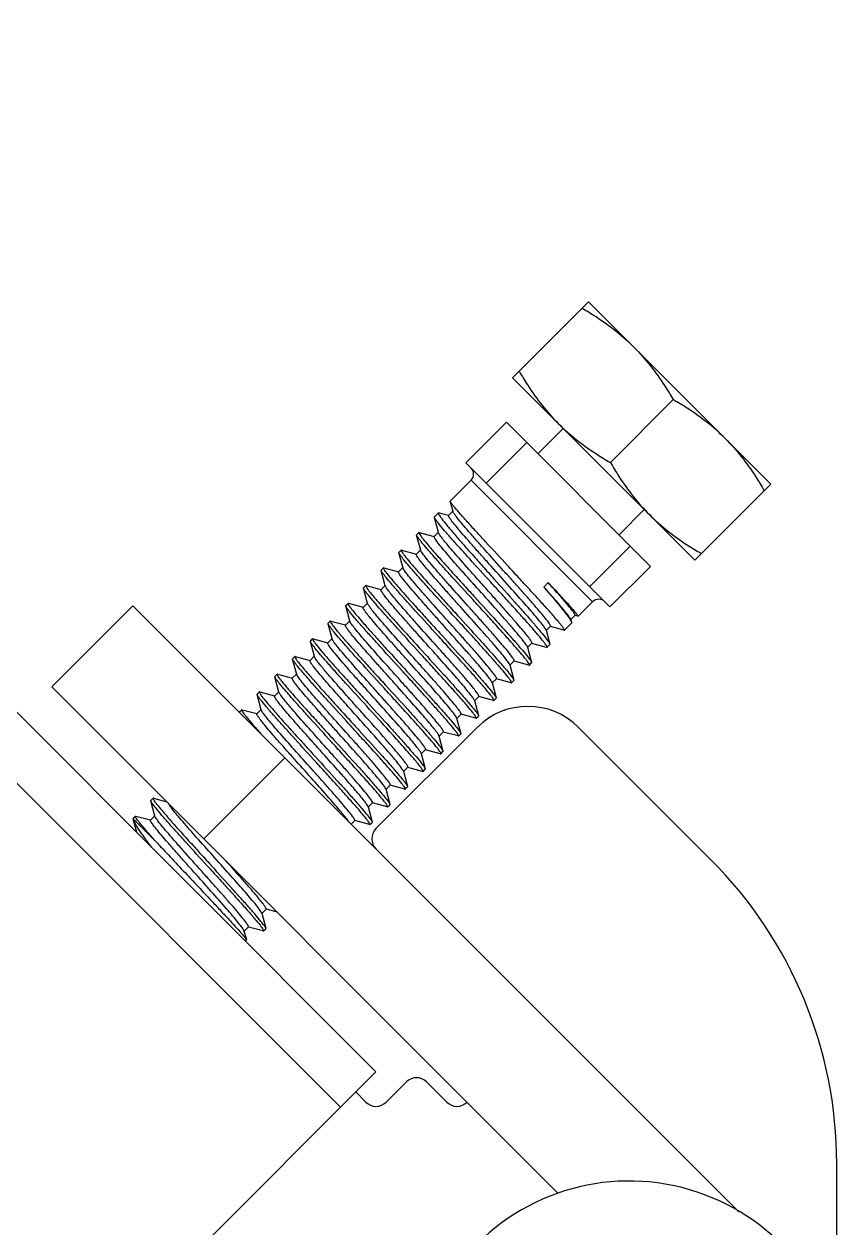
# Model space of a CAD drawing. Extents: x 27938 to 1507990, y 110129 to 923079.
# Drawn here: x 548764 to 549232, y 366413 to 367100 of the extents above; entities that cross this region are included whole.
import ezdxf

# ---------------------------------------------------------------- set-up
doc = ezdxf.new("R2010")
doc.units = 0
doc.header["$LTSCALE"] = 1000
doc.header["$MEASUREMENT"] = 0

msp = doc.modelspace()

# ---------------------------------------------------------------- linework, layer by layer
for p, q in [((548964.82, 366502.44), (546387.55, 369079.7)), ((548944.58, 366482.2), (546367.31, 369059.47)), ((549086.25, 366941.9), (549042.88, 366898.53)), ((549086.25, 366941.9), (549190.33, 366837.81)), ((549042.88, 366898.53), (549146.96, 366794.45)), ((549134.54, 366886.1), (549098.68, 366850.24)), ((549039.34, 366873.16), (549016.21, 366850.03)), ((549121.59, 366790.91), (549039.34, 366873.16)), ((549071.79, 366869.62), (549057.34, 366855.16)), ((549050.9, 366861.59), (549027.77, 366838.46)), ((549098.46, 366767.78), (549016.21, 366850.03)), ((549007.26, 366828.21), (549019.17, 366840.13)), ((549088.56, 366770.74), (549019.17, 366840.13)), ((549190.33, 366837.81), (549146.96, 366794.45)), ((549007.25, 366828.06), (549007.26, 366828.21)), ((549008.81, 366822.24), (549007.25, 366828.06)), ((548998.2, 366819.15), (549000.53, 366821.48)), ((549000.88, 366821.51), (549000.53, 366821.48)), ((549000.88, 366821.51), (549006.33, 366820.06)), ((549006.3, 366819.98), (549008.76, 366822.44)), ((549118.05, 366823.36), (549103.6, 366808.9)), ((548998.17, 366819.09), (548998.2, 366819.15)), ((548998.18, 366818.91), (548998.17, 366819.09)), ((549000.52, 366810.22), (548998.18, 366818.91)), ((548988.06, 366808.79), (548988.08, 366809.03)), ((548990.4, 366800.1), (548988.06, 366808.79)), ((548988.08, 366809.03), (548989.29, 366810.25)), ((548989.34, 366810.3), (548989.31, 366810.23)), ((548989.31, 366810.23), (548997.97, 366807.91)), ((548989.58, 366810.31), (548989.34, 366810.3)), ((548989.58, 366810.31), (548998.03, 366808.07)), ((548997.97, 366807.91), (549000.5, 366810.44)), ((548997.97, 366807.91), (548998.01, 366807.97)), ((548998.01, 366807.97), (549000.46, 366810.43)), ((548977.94, 366798.67), (548977.96, 366798.92)), ((548980.28, 366789.98), (548977.94, 366798.67)), ((548977.96, 366798.92), (548979.22, 366800.18)), ((548979.46, 366800.19), (548979.22, 366800.18)), ((548979.46, 366800.19), (548987.91, 366797.95)), ((548987.89, 366797.86), (548990.34, 366800.31)), ((549110.03, 366802.47), (549086.9, 366779.34)), ((548967.82, 366788.55), (548967.84, 366788.8)), ((548970.16, 366779.86), (548967.82, 366788.55)), ((548967.84, 366788.8), (548969.1, 366790.06)), ((548969.34, 366790.08), (548969.1, 366790.06)), ((548969.34, 366790.08), (548977.79, 366787.83)), ((548977.77, 366787.74), (548980.22, 366790.19)), ((549121.59, 366790.91), (549098.46, 366767.78)), ((548957.7, 366778.43), (548957.72, 366778.68)), ((548960.04, 366769.74), (548957.7, 366778.43)), ((548957.72, 366778.68), (548958.98, 366779.94)), ((548959.22, 366779.96), (548958.98, 366779.94)), ((548959.22, 366779.96), (548967.67, 366777.71)), ((548967.65, 366777.62), (548970.1, 366780.07)), ((548970.21, 366779.71), (548970.16, 366779.86)), ((549063.19, 366781.67), (549060.66, 366779.14)), ((548779.78, 366722.17), (548826.04, 366768.43)), ((549172.06, 366422.41), (548826.04, 366768.43)), ((548947.59, 366768.32), (548947.6, 366768.56)), ((548949.92, 366759.62), (548947.59, 366768.32)), ((548947.6, 366768.56), (548948.86, 366769.82)), ((548949.11, 366769.84), (548948.86, 366769.82)), ((548949.11, 366769.84), (548957.55, 366767.59)), ((548957.53, 366767.5), (548959.98, 366769.95)), ((549080.28, 366762.46), (549088.56, 366770.74)), ((548937.47, 366758.2), (548937.48, 366758.44)), ((548939.8, 366749.5), (548937.47, 366758.2)), ((548937.48, 366758.44), (548938.75, 366759.7)), ((548938.99, 366759.72), (548938.75, 366759.7)), ((548938.99, 366759.72), (548947.43, 366757.47)), ((548947.41, 366757.38), (548949.86, 366759.83)), ((549072.39, 366754.56), (549076.41, 366758.59)), ((549076, 366760.7), (549076.44, 366759.03)), ((549078.51, 366762.98), (549076.05, 366760.52)), ((549080.18, 366762.45), (549078.49, 366762.9)), ((549080.18, 366762.45), (549080.28, 366762.46)), ((549061.96, 366754.47), (549064.07, 366746.52)), ((549064.47, 366756.72), (549062.01, 366754.27)), ((549072.19, 366754.55), (549064.44, 366756.63)), ((549072.19, 366754.55), (549072.39, 366754.56)), ((548927.35, 366748.08), (548927.36, 366748.32)), ((548929.68, 366739.38), (548927.35, 366748.08)), ((548927.36, 366748.32), (548928.63, 366749.58)), ((548928.87, 366749.6), (548928.63, 366749.58)), ((548928.87, 366749.6), (548937.31, 366747.35)), ((548937.29, 366747.26), (548939.74, 366749.71)), ((549051.37, 366744.8), (549053.69, 366736.09)), ((549053.88, 366747.04), (549051.43, 366744.59)), ((549062.29, 366744.69), (549053.85, 366746.95)), ((549062.29, 366744.69), (549062.53, 366744.71)), ((549062.53, 366744.71), (549064.05, 366746.23)), ((549064.07, 366746.52), (549064.05, 366746.23)), ((548917.23, 366737.96), (548917.25, 366738.2)), ((548919.56, 366729.26), (548917.23, 366737.96)), ((548917.25, 366738.2), (548918.51, 366739.46)), ((548918.75, 366739.48), (548918.51, 366739.46)), ((548918.75, 366739.48), (548927.2, 366737.23)), ((548927.17, 366737.14), (548929.62, 366739.59)), ((549043.76, 366736.92), (549041.31, 366734.47)), ((549052.17, 366734.57), (549043.73, 366736.83)), ((549041.25, 366734.68), (549043.57, 366725.97)), ((549052.17, 366734.57), (549052.41, 366734.59)), ((549052.41, 366734.59), (549053.67, 366735.85)), ((549053.69, 366736.09), (549053.67, 366735.85)), ((548907.11, 366727.84), (548907.13, 366728.08)), ((548909.44, 366719.14), (548907.11, 366727.84)), ((548907.13, 366728.08), (548908.39, 366729.34)), ((548908.63, 366729.36), (548908.39, 366729.34)), ((548908.63, 366729.36), (548917.08, 366727.11)), ((548917.05, 366727.02), (548919.51, 366729.47)), ((549031.13, 366724.56), (549033.45, 366715.85)), ((549033.64, 366726.8), (549031.19, 366724.35)), ((549042.05, 366724.45), (549033.62, 366726.71)), ((549042.05, 366724.45), (549042.29, 366724.47)), ((549042.29, 366724.47), (549043.55, 366725.73)), ((549043.57, 366725.97), (549043.55, 366725.73)), ((549068.94, 366433.01), (548779.78, 366722.17)), ((548896.99, 366717.72), (548897.01, 366717.96)), ((548899.32, 366709.02), (548896.99, 366717.72)), ((548897.01, 366717.96), (548898.27, 366719.22)), ((548898.51, 366719.24), (548898.27, 366719.22)), ((548898.51, 366719.24), (548906.96, 366716.99)), ((548906.93, 366716.9), (548909.39, 366719.35)), ((548909.51, 366718.94), (548909.44, 366719.14)), ((549023.52, 366716.69), (549021.07, 366714.23)), ((549031.93, 366714.33), (549023.5, 366716.59)), ((549021.01, 366714.44), (549023.33, 366705.73)), ((549031.93, 366714.33), (549032.17, 366714.35)), ((549032.17, 366714.35), (549033.43, 366715.61)), ((549033.45, 366715.85), (549033.43, 366715.61)), ((548886.87, 366707.82), (548886.89, 366707.84)), ((548886.89, 366707.84), (548888.15, 366709.1)), ((548888.39, 366709.12), (548888.15, 366709.1)), ((548888.39, 366709.12), (548896.84, 366706.87)), ((548896.81, 366706.78), (548899.27, 366709.24)), ((549010.89, 366704.32), (549013.21, 366695.61)), ((549013.4, 366706.57), (549010.95, 366704.11)), ((549021.81, 366704.21), (549013.38, 366706.47)), ((549021.81, 366704.21), (549022.05, 366704.23)), ((549022.05, 366704.23), (549023.31, 366705.49)), ((549023.33, 366705.73), (549023.31, 366705.49)), ((549022.66, 366699.02), (548964.83, 366641.2)), ((549003.28, 366696.45), (549000.83, 366693.99)), ((549011.69, 366694.09), (549003.26, 366696.36)), ((549013.21, 366695.61), (549013.19, 366695.37)), ((549156.08, 366623.43), (549080.48, 366699.02)), ((549000.77, 366694.2), (549003.09, 366685.49)), ((549011.69, 366694.09), (549011.93, 366694.11)), ((549011.93, 366694.11), (549013.19, 366695.37)), ((548990.65, 366684.08), (548990.59, 366684.26)), ((548990.65, 366684.08), (548992.97, 366675.37)), ((548993.16, 366686.33), (548990.71, 366683.87)), ((549001.57, 366683.97), (548993.14, 366686.24)), ((549001.57, 366683.97), (549001.81, 366683.99)), ((549001.81, 366683.99), (549003.07, 366685.25)), ((549003.09, 366685.49), (549003.07, 366685.25)), ((548866.52, 366635.43), (548912.78, 366681.69)), ((548983.04, 366676.21), (548980.59, 366673.76)), ((548991.45, 366673.85), (548983.02, 366676.12)), ((548991.69, 366673.87), (548992.96, 366675.13)), ((548992.97, 366675.37), (548992.96, 366675.13)), ((548980.54, 366673.96), (548982.85, 366665.25)), ((548991.45, 366673.85), (548991.69, 366673.87)), ((548970.42, 366663.85), (548972.73, 366655.14)), ((548972.92, 366666.09), (548970.47, 366663.64)), ((548981.33, 366663.73), (548972.9, 366666)), ((548981.33, 366663.73), (548981.57, 366663.75)), ((548981.57, 366663.75), (548982.84, 366665.01)), ((548982.85, 366665.25), (548982.84, 366665.01)), ((548836.27, 366657), (548836.29, 366657.25)), ((548838.61, 366648.31), (548836.27, 366657)), ((548836.29, 366657.25), (548837.55, 366658.51)), ((548837.79, 366658.53), (548837.55, 366658.51)), ((548837.79, 366658.53), (548845.46, 366656.48)), ((548962.81, 366655.97), (548960.35, 366653.52)), ((548971.21, 366653.62), (548962.78, 366655.88)), ((548971.45, 366653.63), (548972.72, 366654.89)), ((548972.73, 366655.14), (548972.72, 366654.89)), ((548826.17, 366647.13), (548827.43, 366648.39)), ((548827.43, 366648.39), (548827.68, 366648.41)), ((548827.68, 366648.41), (548836.12, 366646.16)), ((548836.1, 366646.07), (548838.55, 366648.52)), ((548960.3, 366653.73), (548962.62, 366645.02)), ((548971.21, 366653.62), (548971.45, 366653.63)), ((548826.17, 366647.13), (548826.16, 366646.89)), ((548828.28, 366638.98), (548826.16, 366646.89)), ((548838.24, 366634.8), (548826.16, 366646.88)), ((548952.69, 366645.85), (548950.65, 366643.82)), ((548961.09, 366643.5), (548952.66, 366645.76)), ((548961.09, 366643.5), (548961.34, 366643.51)), ((548961.34, 366643.51), (548962.6, 366644.78)), ((548962.62, 366645.02), (548962.6, 366644.78)), ((548899.58, 366593.01), (548901.9, 366584.3)), ((548902.09, 366595.26), (548899.64, 366592.8)), ((548908.52, 366593.43), (548902.07, 366595.16)), ((548889.46, 366582.89), (548890.84, 366577.73)), ((548891.97, 366585.14), (548889.52, 366582.68)), ((548900.38, 366582.78), (548891.95, 366585.04)), ((548900.62, 366582.8), (548901.88, 366584.06)), ((548901.88, 366584.06), (548901.9, 366584.3)), ((548889.65, 366577.61), (548890.78, 366577.61)), ((548890.84, 366577.73), (548890.78, 366577.61)), ((548964.82, 366502.44), (548727.74, 366265.36)), ((548982.18, 366496.64), (548970.62, 366485.07)), ((549005.31, 366485.07), (548993.75, 366496.64)), ((548959.05, 366485.07), (548953.25, 366490.87)), ((549227.95, 366347.35), (549227.93, 366449.99))]:
    msp.add_line(p, q)
for centre, radius, start, end in [((549015.7, 366843.6), 4.91, 315, 45), ((549092.03, 366767.27), 4.91, 45, 135), ((549051.57, 366670.11), 40.89, 45, 135), ((548970.62, 366635.41), 8.18, 135, 225), ((548982.61, 366449.95), 245.33, 0.00863, 45), ((548987.96, 366490.85), 8.18, 45, 135), ((548964.83, 366490.85), 8.18, 225, 315), ((549011.09, 366490.85), 8.18, 225, 315), ((549109.38, 366317.4), 122.66, 0, 135)]:
    msp.add_arc(centre, radius, start, end)
for points, knots in [([(549112.27, 366915.88), (549105.7, 366922.45), (549095.81, 366930.16), (549085.2, 366936.59), (549082.49, 366938.14)], [0, 0, 0, 0, 0.748734, 1, 1, 1, 1]), ([(549112.27, 366915.88), (549118.84, 366909.31), (549126.55, 366899.42), (549132.98, 366888.8), (549134.54, 366886.1)], [0, 0, 0, 0, 0.748734, 1, 1, 1, 1]), ([(549046.63, 366902.28), (549048.19, 366899.58), (549054.62, 366888.97), (549062.33, 366879.08), (549068.9, 366872.51)], [0, 0, 0, 0, 0.251266, 1, 1, 1, 1]), ([(549164.31, 366863.84), (549157.74, 366870.41), (549147.85, 366878.11), (549137.24, 366884.55), (549134.54, 366886.1)], [0, 0, 0, 0, 0.748734, 1, 1, 1, 1]), ([(549068.9, 366872.51), (549075.47, 366865.94), (549085.36, 366858.23), (549095.97, 366851.8), (549098.68, 366850.24)], [0, 0, 0, 0, 0.748734, 1, 1, 1, 1]), ([(549164.31, 366863.84), (549170.88, 366857.26), (549178.59, 366847.37), (549185.02, 366836.76), (549186.58, 366834.06)], [0, 0, 0, 0, 0.748734, 1, 1, 1, 1]), ([(549098.68, 366850.24), (549100.23, 366847.54), (549106.66, 366836.93), (549114.37, 366827.04), (549120.94, 366820.47)], [0, 0, 0, 0, 0.251266, 1, 1, 1, 1]), ([(549039.89, 366791.46), (549035.8, 366795.88), (549029.85, 366802.32), (549022.27, 366810.57), (549017.42, 366815.91), (549013.38, 366820.41), (549010.33, 366823.93), (549008.44, 366826.2), (549007.56, 366827.46), (549007.29, 366827.89), (549007.25, 366828.06)], [0, 0, 0, 0, 0.368142, 0.535897, 0.684709, 0.809342, 0.905414, 0.969598, 0.989056, 1, 1, 1, 1]), ([(549000.53, 366821.48), (549000.44, 366821.4), (549000.52, 366820.95), (549000.87, 366820.31), (549001.52, 366819.27), (549002.97, 366817.29), (549005.54, 366814.07), (549009.44, 366809.45), (549014.27, 366803.9), (549019.83, 366797.61), (549025.89, 366790.83), (549030.08, 366786.16), (549032.22, 366783.78)], [0, 0, 0, 0, 0.007287, 0.022596, 0.046895, 0.080168, 0.172563, 0.296519, 0.44737, 0.619385, 0.805971, 1, 1, 1, 1]), ([(549061.6, 366755.22), (549061.19, 366755.91), (549059.97, 366757.57), (549056.39, 366762.02), (549050.05, 366769.31), (549041, 366779.48), (549032.61, 366788.79), (549025.8, 366796.38), (549021.02, 366801.74), (549016.71, 366806.63), (549013.01, 366810.89), (549010.05, 366814.41), (549007.95, 366817.04), (549006.74, 366818.76), (549006.3, 366819.58), (549006.24, 366819.91), (549006.3, 366819.98)], [0, 0, 0, 0, 0.028348, 0.07231, 0.200737, 0.367922, 0.551326, 0.641466, 0.726551, 0.80379, 0.870677, 0.92508, 0.96531, 0.990227, 0.996843, 1, 1, 1, 1]), ([(549064.47, 366756.72), (549064.54, 366756.79), (549064.47, 366757.17), (549064.17, 366757.69), (549063.62, 366758.57), (549062.4, 366760.23), (549060.23, 366762.93), (549056.95, 366766.81), (549052.88, 366771.48), (549048.19, 366776.77), (549043.07, 366782.5), (549035.94, 366790.43), (549028.9, 366798.26), (549022.24, 366805.74), (549017.94, 366810.63), (549014.37, 366814.81), (549011.6, 366818.12), (549009.86, 366820.47), (549008.95, 366821.74), (549008.81, 366822.24)], [0, 0, 0, 0, 0.003461, 0.010825, 0.022535, 0.038573, 0.083113, 0.142879, 0.21566, 0.298761, 0.389116, 0.483412, 0.670116, 0.755815, 0.832283, 0.896851, 0.947308, 0.981997, 1, 1, 1, 1]), ([(549120.94, 366820.47), (549127.51, 366813.9), (549137.4, 366806.19), (549148.01, 366799.76), (549150.72, 366798.2)], [0, 0, 0, 0, 0.748734, 1, 1, 1, 1]), ([(549030.36, 366781.93), (549026.35, 366786.33), (549020.5, 366792.75), (549013.06, 366801), (549008.28, 366806.36), (549004.32, 366810.92), (549001.25, 366814.51), (548999.34, 366817.05), (548998.32, 366818.39), (548998.18, 366818.91)], [0, 0, 0, 0, 0.36438, 0.530796, 0.678891, 0.803581, 0.9006, 0.966696, 1, 1, 1, 1]), ([(549020.24, 366771.81), (549016.23, 366776.22), (549010.38, 366782.63), (549002.94, 366790.88), (548998.16, 366796.24), (548994.2, 366800.8), (548991.13, 366804.39), (548989.22, 366806.93), (548988.2, 366808.27), (548988.06, 366808.79)], [0, 0, 0, 0, 0.364381, 0.5308, 0.678899, 0.803591, 0.900607, 0.966701, 1, 1, 1, 1]), ([(548989.31, 366810.23), (548989.28, 366810.09), (548989.48, 366809.67), (548989.9, 366808.96), (548990.66, 366807.92), (548992.21, 366805.91), (548994.88, 366802.72), (548998.85, 366798.16), (549003.7, 366792.71), (549009.23, 366786.56), (549015.25, 366779.94), (549019.39, 366775.39), (549021.51, 366773.07)], [0, 0, 0, 0, 0.00868, 0.025879, 0.051887, 0.086569, 0.180747, 0.305089, 0.45505, 0.625126, 0.809034, 1, 1, 1, 1]), ([(549051.37, 366744.8), (549051.24, 366745.29), (549050.36, 366746.53), (549048.68, 366748.83), (549046.02, 366752.03), (549042.6, 366756.05), (549038.49, 366760.74), (549032.15, 366767.9), (549025.46, 366775.37), (549018.69, 366782.93), (549013.82, 366788.39), (549009.36, 366793.45), (549005.48, 366797.92), (549002.31, 366801.67), (549000.2, 366804.3), (548998.98, 366805.96), (548998.39, 366806.83), (548998.07, 366807.43), (548997.94, 366807.8), (548997.97, 366807.91)], [0, 0, 0, 0, 0.018431, 0.053472, 0.104134, 0.168694, 0.244894, 0.330055, 0.515024, 0.608298, 0.697696, 0.780063, 0.852494, 0.912444, 0.95783, 0.974565, 0.987157, 0.995562, 1, 1, 1, 1]), ([(549000.86, 366809.48), (549000.82, 366809.56), (549000.69, 366809.79), (549000.56, 366810.04), (549000.52, 366810.22)], [0, 0, 0, 0, 0.313787, 1, 1, 1, 1]), ([(549053.88, 366747.04), (549053.94, 366747.11), (549053.9, 366747.44), (549053.47, 366748.25), (549052.3, 366749.94), (549050.25, 366752.52), (549047.37, 366755.96), (549043.79, 366760.11), (549039.63, 366764.86), (549035.02, 366770.04), (549028.48, 366777.35), (549020.47, 366786.29), (549011.83, 366796.02), (549005.81, 366802.98), (549002.42, 366807.23), (549001.26, 366808.82), (549000.86, 366809.48)], [0, 0, 0, 0, 0.003296, 0.010079, 0.03549, 0.076381, 0.131511, 0.19909, 0.276886, 0.362322, 0.452558, 0.635372, 0.801219, 0.928261, 0.971785, 1, 1, 1, 1]), ([(549010.12, 366761.69), (549006.11, 366766.1), (549000.26, 366772.51), (548992.83, 366780.76), (548988.04, 366786.12), (548984.08, 366790.68), (548981.01, 366794.27), (548979.1, 366796.81), (548978.08, 366798.15), (548977.94, 366798.67)], [0, 0, 0, 0, 0.364381, 0.530796, 0.678894, 0.80359, 0.900609, 0.966703, 1, 1, 1, 1]), ([(548979.22, 366800.18), (548979.15, 366800.1), (548979.28, 366799.67), (548979.63, 366799.08), (548980.32, 366798.07), (548981.81, 366796.14), (548984.45, 366792.97), (548988.4, 366788.41), (548993.29, 366782.91), (548998.9, 366776.68), (549005.01, 366769.95), (549009.23, 366765.31), (549011.39, 366762.95)], [0, 0, 0, 0, 0.006599, 0.021626, 0.045784, 0.078991, 0.171388, 0.295465, 0.44652, 0.61879, 0.805664, 1, 1, 1, 1]), ([(549043.76, 366736.92), (549043.83, 366736.99), (549043.77, 366737.35), (549043.3, 366738.21), (549042.02, 366740.03), (549039.8, 366742.8), (549036.7, 366746.5), (549032.85, 366750.94), (549028.4, 366755.99), (549023.52, 366761.47), (549016.69, 366769.1), (549009.92, 366776.65), (549003.5, 366783.9), (548999.32, 366788.66), (548995.84, 366792.75), (548993.14, 366796.01), (548991.42, 366798.34), (548990.53, 366799.6), (548990.4, 366800.1)], [0, 0, 0, 0, 0.003453, 0.010691, 0.037881, 0.081592, 0.14037, 0.212138, 0.294327, 0.383985, 0.477885, 0.664852, 0.751185, 0.82854, 0.894141, 0.945651, 0.981282, 1, 1, 1, 1]), ([(549041.25, 366734.68), (549041.12, 366735.18), (549040.23, 366736.44), (549038.51, 366738.77), (549035.81, 366742.02), (549032.33, 366746.11), (549028.16, 366750.87), (549021.73, 366758.12), (549014.96, 366765.67), (549008.13, 366773.3), (549003.25, 366778.79), (548998.8, 366783.84), (548994.95, 366788.28), (548991.85, 366791.98), (548989.63, 366794.75), (548988.35, 366796.56), (548987.88, 366797.43), (548987.82, 366797.79), (548987.89, 366797.86)], [0, 0, 0, 0, 0.01868, 0.054278, 0.105764, 0.171349, 0.248695, 0.335028, 0.522011, 0.615926, 0.705601, 0.787809, 0.859594, 0.918387, 0.96211, 0.989307, 0.996546, 1, 1, 1, 1]), ([(549000.01, 366751.57), (548995.99, 366755.98), (548990.14, 366762.39), (548982.71, 366770.64), (548977.92, 366776), (548973.96, 366780.56), (548970.89, 366784.15), (548968.98, 366786.69), (548967.97, 366788.03), (548967.82, 366788.55)], [0, 0, 0, 0, 0.364389, 0.530808, 0.678904, 0.803593, 0.90061, 0.966703, 1, 1, 1, 1]), ([(548969.1, 366790.06), (548969.03, 366789.98), (548969.16, 366789.55), (548969.51, 366788.97), (548970.21, 366787.95), (548971.69, 366786.02), (548974.33, 366782.85), (548978.28, 366778.29), (548983.17, 366772.79), (548988.78, 366766.56), (548994.9, 366759.83), (548999.12, 366755.19), (549001.27, 366752.83)], [0, 0, 0, 0, 0.006599, 0.021626, 0.045783, 0.07899, 0.171389, 0.295471, 0.446525, 0.618791, 0.805663, 1, 1, 1, 1]), ([(549031.13, 366724.56), (549031, 366725.06), (549030.11, 366726.32), (549028.4, 366728.65), (549025.69, 366731.9), (549022.21, 366735.99), (549018.04, 366740.75), (549011.61, 366748), (549004.84, 366755.56), (548998.01, 366763.18), (548993.13, 366768.67), (548988.68, 366773.72), (548984.83, 366778.16), (548981.73, 366781.86), (548979.51, 366784.63), (548978.23, 366786.44), (548977.76, 366787.31), (548977.7, 366787.67), (548977.77, 366787.74)], [0, 0, 0, 0, 0.01868, 0.054279, 0.105765, 0.171349, 0.248696, 0.335028, 0.522011, 0.615926, 0.705601, 0.787809, 0.859594, 0.918386, 0.962109, 0.989307, 0.996546, 1, 1, 1, 1]), ([(549033.64, 366726.8), (549033.71, 366726.87), (549033.65, 366727.23), (549033.18, 366728.1), (549031.9, 366729.91), (549029.68, 366732.68), (549026.58, 366736.38), (549022.73, 366740.82), (549018.28, 366745.87), (549013.4, 366751.35), (549006.57, 366758.98), (548999.8, 366766.53), (548993.38, 366773.78), (548989.2, 366778.55), (548985.72, 366782.63), (548983.02, 366785.89), (548981.3, 366788.22), (548980.41, 366789.48), (548980.28, 366789.98)], [0, 0, 0, 0, 0.003453, 0.010691, 0.03788, 0.081592, 0.14037, 0.212137, 0.294327, 0.383985, 0.477885, 0.664851, 0.751185, 0.82854, 0.894141, 0.945652, 0.981282, 1, 1, 1, 1]), ([(549072.39, 366754.56), (549072.46, 366754.64), (549072.29, 366755.06), (549071.94, 366755.62), (549071.23, 366756.62), (549070.23, 366757.88), (549068.91, 366759.47), (549066.6, 366762.17), (549063.06, 366766.18), (549058.13, 366771.64), (549052.47, 366777.82), (549046.31, 366784.51), (549042.06, 366789.11), (549039.89, 366791.46)], [0, 0, 0, 0, 0.006287, 0.021187, 0.045277, 0.078448, 0.120429, 0.17084, 0.294962, 0.446101, 0.618491, 0.80551, 1, 1, 1, 1]), ([(548989.89, 366741.45), (548985.87, 366745.86), (548980.02, 366752.27), (548972.59, 366760.52), (548967.8, 366765.88), (548963.84, 366770.44), (548960.77, 366774.03), (548958.86, 366776.57), (548957.85, 366777.91), (548957.7, 366778.43)], [0, 0, 0, 0, 0.364379, 0.530797, 0.678896, 0.80359, 0.900607, 0.966701, 1, 1, 1, 1]), ([(548958.98, 366779.94), (548958.91, 366779.86), (548959.04, 366779.43), (548959.39, 366778.85), (548960.09, 366777.83), (548961.58, 366775.9), (548964.21, 366772.73), (548968.16, 366768.17), (548973.05, 366762.67), (548978.66, 366756.44), (548984.78, 366749.71), (548989, 366745.08), (548991.15, 366742.71)], [0, 0, 0, 0, 0.006598, 0.021624, 0.045781, 0.078987, 0.171384, 0.29546, 0.44651, 0.618781, 0.80566, 1, 1, 1, 1]), ([(549023.52, 366716.69), (549023.59, 366716.75), (549023.53, 366717.1), (549023.07, 366717.95), (549021.82, 366719.74), (549019.65, 366722.46), (549016.61, 366726.09), (549012.83, 366730.45), (549008.45, 366735.42), (549003.64, 366740.83), (548996.89, 366748.37), (548990.17, 366755.87), (548983.76, 366763.09), (548979.56, 366767.88), (548976.02, 366772.02), (548973.23, 366775.36), (548971.37, 366777.82), (548970.42, 366779.16), (548970.21, 366779.71)], [0, 0, 0, 0, 0.003411, 0.010523, 0.037228, 0.080172, 0.137959, 0.208589, 0.289589, 0.378106, 0.47102, 0.656885, 0.743278, 0.821187, 0.887872, 0.941003, 0.97876, 1, 1, 1, 1]), ([(549062.53, 366744.71), (549062.6, 366744.78), (549062.47, 366745.21), (549062.12, 366745.8), (549061.42, 366746.81), (549059.94, 366748.74), (549057.3, 366751.92), (549053.35, 366756.47), (549048.46, 366761.97), (549042.85, 366768.2), (549036.73, 366774.94), (549032.51, 366779.57), (549030.36, 366781.93)], [0, 0, 0, 0, 0.006599, 0.021626, 0.045784, 0.078991, 0.171388, 0.295465, 0.446519, 0.61879, 0.805664, 1, 1, 1, 1]), ([(549032.22, 366783.78), (549036.18, 366779.37), (549041.96, 366772.94), (549049.3, 366764.68), (549054.04, 366759.29), (549057.97, 366754.7), (549061.01, 366751.06), (549062.93, 366748.46), (549063.93, 366747.07), (549064.07, 366746.52)], [0, 0, 0, 0, 0.362585, 0.528363, 0.676115, 0.800828, 0.898293, 0.965295, 1, 1, 1, 1]), ([(549076, 366760.7), (549075.93, 366760.98), (549075.5, 366761.68), (549074.62, 366762.93), (549073.26, 366764.65), (549070.64, 366767.83), (549066.4, 366772.71), (549062.72, 366776.84), (549060.66, 366779.14)], [0, 0, 0, 0, 0.036338, 0.100465, 0.191874, 0.309308, 0.615028, 1, 1, 1, 1]), ([(549060.66, 366779.14), (549062.76, 366776.7), (549066.53, 366772.29), (549071.36, 366766.42), (549074.42, 366762.5), (549075.9, 366760.21), (549076.35, 366759.38), (549076.44, 366759.03)], [0, 0, 0, 0, 0.376924, 0.679521, 0.890722, 0.958383, 1, 1, 1, 1]), ([(549080.28, 366762.46), (549080.31, 366762.49), (549080.24, 366762.69), (549080.08, 366762.96), (549079.74, 366763.43), (549079.03, 366764.34), (549077.74, 366765.85), (549075.78, 366768.07), (549073.28, 366770.83), (549070.29, 366774.07), (549066.88, 366777.74), (549064.46, 366780.31), (549063.19, 366781.67)], [0, 0, 0, 0, 0.005738, 0.019134, 0.040805, 0.070779, 0.155209, 0.27106, 0.416301, 0.588313, 0.78408, 1, 1, 1, 1]), ([(549078.51, 366762.98), (549078.63, 366763.1), (549078.27, 366763.81), (549077.68, 366764.75), (549076.38, 366766.45), (549074.65, 366768.59), (549072.38, 366771.26), (549068.54, 366775.69), (549065.41, 366779.2), (549063.19, 366781.67)], [0, 0, 0, 0, 0.021147, 0.073565, 0.158215, 0.273875, 0.418588, 0.589838, 1, 1, 1, 1]), ([(549020.6, 366715.28), (549020.19, 366715.96), (549018.99, 366717.58), (549015.55, 366721.88), (549009.49, 366728.87), (549000.85, 366738.6), (548992.86, 366747.51), (548986.36, 366754.79), (548981.78, 366759.94), (548977.65, 366764.65), (548974.09, 366768.77), (548971.24, 366772.18), (548969.21, 366774.74), (548968.06, 366776.42), (548967.63, 366777.23), (548967.59, 366777.55), (548967.65, 366777.62)], [0, 0, 0, 0, 0.029221, 0.073567, 0.201629, 0.367682, 0.550054, 0.639909, 0.724906, 0.802249, 0.869396, 0.924152, 0.964754, 0.989983, 0.99672, 1, 1, 1, 1]), ([(549052.41, 366734.59), (549052.49, 366734.66), (549052.35, 366735.09), (549052, 366735.68), (549051.31, 366736.69), (549049.82, 366738.63), (549047.18, 366741.8), (549043.23, 366746.35), (549038.34, 366751.85), (549032.73, 366758.08), (549026.62, 366764.82), (549022.4, 366769.45), (549020.24, 366771.81)], [0, 0, 0, 0, 0.006598, 0.021625, 0.04578, 0.078987, 0.171384, 0.295461, 0.446512, 0.618782, 0.805661, 1, 1, 1, 1]), ([(549021.51, 366773.07), (549025.52, 366768.67), (549031.37, 366762.25), (549038.81, 366754), (549043.59, 366748.64), (549047.56, 366744.08), (549050.63, 366740.49), (549052.53, 366737.95), (549053.55, 366736.61), (549053.69, 366736.09)], [0, 0, 0, 0, 0.36446, 0.530907, 0.67902, 0.803709, 0.900704, 0.966759, 1, 1, 1, 1]), ([(548979.77, 366731.33), (548975.75, 366735.74), (548969.9, 366742.15), (548962.47, 366750.4), (548957.68, 366755.76), (548953.72, 366760.32), (548950.65, 366763.92), (548948.74, 366766.45), (548947.73, 366767.79), (548947.59, 366768.32)], [0, 0, 0, 0, 0.364384, 0.5308, 0.678898, 0.803592, 0.90061, 0.966703, 1, 1, 1, 1]), ([(548948.86, 366769.82), (548948.79, 366769.74), (548948.92, 366769.31), (548949.27, 366768.73), (548949.97, 366767.71), (548951.46, 366765.78), (548954.09, 366762.61), (548958.04, 366758.05), (548962.93, 366752.55), (548968.54, 366746.32), (548974.66, 366739.59), (548978.88, 366734.96), (548981.03, 366732.6)], [0, 0, 0, 0, 0.006599, 0.021626, 0.045785, 0.078991, 0.171389, 0.295468, 0.446524, 0.618793, 0.805664, 1, 1, 1, 1]), ([(549010.63, 366704.91), (549010.27, 366705.55), (549009.16, 366707.09), (549005.85, 366711.27), (548999.87, 366718.18), (548991.24, 366727.91), (548983.19, 366736.89), (548976.61, 366744.25), (548971.96, 366749.48), (548967.75, 366754.28), (548964.12, 366758.47), (548961.21, 366761.96), (548959.14, 366764.57), (548957.95, 366766.28), (548957.51, 366767.1), (548957.46, 366767.43), (548957.53, 366767.5)], [0, 0, 0, 0, 0.02672, 0.069018, 0.194536, 0.360069, 0.543539, 0.634344, 0.720433, 0.798907, 0.86713, 0.922821, 0.964145, 0.989828, 0.99668, 1, 1, 1, 1]), ([(549013.4, 366706.57), (549013.47, 366706.63), (549013.41, 366706.97), (549012.97, 366707.81), (549011.75, 366709.56), (549009.62, 366712.23), (549006.64, 366715.79), (549002.93, 366720.08), (548998.63, 366724.96), (548993.9, 366730.29), (548987.22, 366737.75), (548979.12, 366746.79), (548971.5, 366755.38), (548966.34, 366761.37), (548963.47, 366764.8), (548961.48, 366767.37), (548960.46, 366768.81), (548960.17, 366769.4)], [0, 0, 0, 0, 0.003368, 0.010354, 0.036572, 0.078742, 0.135528, 0.20501, 0.284805, 0.372166, 0.464077, 0.64881, 0.81371, 0.881483, 0.936251, 0.976167, 1, 1, 1, 1]), ([(548969.65, 366721.21), (548965.63, 366725.62), (548959.78, 366732.04), (548952.35, 366740.28), (548947.56, 366745.64), (548943.6, 366750.2), (548940.53, 366753.8), (548938.62, 366756.33), (548937.61, 366757.67), (548937.47, 366758.2)], [0, 0, 0, 0, 0.364389, 0.530808, 0.678905, 0.803593, 0.900609, 0.966702, 1, 1, 1, 1]), ([(548938.75, 366759.7), (548938.67, 366759.62), (548938.8, 366759.19), (548939.15, 366758.61), (548939.85, 366757.59), (548941.34, 366755.66), (548943.97, 366752.49), (548947.92, 366747.93), (548952.81, 366742.43), (548958.42, 366736.2), (548964.54, 366729.47), (548968.76, 366724.84), (548970.91, 366722.48)], [0, 0, 0, 0, 0.006599, 0.021626, 0.045782, 0.078989, 0.171387, 0.295468, 0.446521, 0.618788, 0.805663, 1, 1, 1, 1]), ([(549000.63, 366694.57), (549000.33, 366695.17), (548999.3, 366696.62), (548997.29, 366699.2), (548994.41, 366702.64), (548989.25, 366708.64), (548981.63, 366717.23), (548973.53, 366726.26), (548966.86, 366733.71), (548962.14, 366739.03), (548957.85, 366743.9), (548954.15, 366748.18), (548951.18, 366751.73), (548949.06, 366754.39), (548947.84, 366756.13), (548947.4, 366756.97), (548947.34, 366757.31), (548947.41, 366757.38)], [0, 0, 0, 0, 0.024173, 0.064372, 0.119353, 0.187267, 0.352243, 0.536827, 0.628608, 0.715817, 0.795456, 0.864788, 0.921444, 0.963514, 0.989667, 0.996638, 1, 1, 1, 1]), ([(548950.17, 366759.06), (548950.14, 366759.12), (548950.04, 366759.3), (548949.96, 366759.48), (548949.92, 366759.62)], [0, 0, 0, 0, 0.304527, 1, 1, 1, 1]), ([(549003.28, 366696.45), (549003.35, 366696.51), (549003.3, 366696.85), (549002.86, 366697.67), (549001.67, 366699.38), (548999.59, 366702), (548996.67, 366705.5), (548993.04, 366709.7), (548988.81, 366714.51), (548984.15, 366719.75), (548977.56, 366727.12), (548969.5, 366736.11), (548960.88, 366745.84), (548954.91, 366752.74), (548951.62, 366756.9), (548950.52, 366758.43), (548950.17, 366759.06)], [0, 0, 0, 0, 0.003326, 0.010193, 0.035938, 0.077359, 0.133176, 0.201544, 0.28017, 0.366406, 0.457339, 0.640956, 0.806417, 0.931592, 0.973615, 1, 1, 1, 1]), ([(549042.29, 366724.47), (549042.37, 366724.54), (549042.23, 366724.97), (549041.88, 366725.56), (549041.19, 366726.57), (549039.7, 366728.51), (549037.07, 366731.68), (549033.11, 366736.23), (549028.22, 366741.73), (549022.61, 366747.96), (549016.5, 366754.7), (549012.28, 366759.33), (549010.12, 366761.69)], [0, 0, 0, 0, 0.006599, 0.021626, 0.045783, 0.078991, 0.17139, 0.295472, 0.446528, 0.618793, 0.805664, 1, 1, 1, 1]), ([(549011.39, 366762.95), (549015.4, 366758.55), (549021.25, 366752.13), (549028.69, 366743.88), (549033.47, 366738.52), (549037.44, 366733.96), (549040.51, 366730.37), (549042.41, 366727.83), (549043.43, 366726.5), (549043.57, 366725.97)], [0, 0, 0, 0, 0.364466, 0.530913, 0.679023, 0.803712, 0.900708, 0.966761, 1, 1, 1, 1]), ([(549076.44, 366759.03), (549076.45, 366758.98), (549076.49, 366758.84), (549076.48, 366758.66), (549076.41, 366758.59)], [0, 0, 0, 0, 0.336514, 1, 1, 1, 1]), ([(549032.17, 366714.35), (549032.25, 366714.42), (549032.11, 366714.86), (549031.76, 366715.44), (549031.07, 366716.45), (549029.58, 366718.39), (549026.95, 366721.56), (549022.99, 366726.11), (549018.11, 366731.61), (549012.49, 366737.84), (549006.38, 366744.58), (549002.16, 366749.21), (549000.01, 366751.57)], [0, 0, 0, 0, 0.006597, 0.021623, 0.045779, 0.078985, 0.171381, 0.295456, 0.44651, 0.618782, 0.805661, 1, 1, 1, 1]), ([(549001.27, 366752.83), (549005.28, 366748.43), (549011.13, 366742.01), (549018.57, 366733.76), (549023.35, 366728.4), (549027.32, 366723.84), (549030.39, 366720.25), (549032.29, 366717.71), (549033.31, 366716.38), (549033.45, 366715.85)], [0, 0, 0, 0, 0.364457, 0.530899, 0.679012, 0.803706, 0.900705, 0.966759, 1, 1, 1, 1]), ([(549061.96, 366754.47), (549061.95, 366754.52), (549061.86, 366754.79), (549061.72, 366755.03), (549061.6, 366755.22)], [0, 0, 0, 0, 0.186143, 1, 1, 1, 1]), ([(548959.53, 366711.1), (548955.51, 366715.5), (548949.67, 366721.92), (548942.23, 366730.16), (548937.45, 366735.52), (548933.48, 366740.08), (548930.41, 366743.68), (548928.5, 366746.21), (548927.49, 366747.55), (548927.35, 366748.08)], [0, 0, 0, 0, 0.364378, 0.530795, 0.678895, 0.803589, 0.900607, 0.966701, 1, 1, 1, 1]), ([(548928.63, 366749.58), (548928.55, 366749.5), (548928.69, 366749.07), (548929.03, 366748.49), (548929.73, 366747.48), (548931.22, 366745.54), (548933.85, 366742.37), (548937.8, 366737.81), (548942.69, 366732.31), (548948.3, 366726.08), (548954.42, 366719.35), (548958.64, 366714.72), (548960.79, 366712.36)], [0, 0, 0, 0, 0.006598, 0.021624, 0.045781, 0.078987, 0.171383, 0.295458, 0.446509, 0.61878, 0.80566, 1, 1, 1, 1]), ([(548990.59, 366684.26), (548990.37, 366684.81), (548989.41, 366686.17), (548987.53, 366688.64), (548984.74, 366692), (548979.63, 366697.95), (548972.01, 366706.55), (548963.86, 366715.64), (548957.12, 366723.17), (548952.32, 366728.57), (548947.95, 366733.53), (548944.19, 366737.88), (548941.15, 366741.5), (548938.98, 366744.21), (548937.74, 366745.99), (548937.28, 366746.85), (548937.22, 366747.19), (548937.29, 366747.26)], [0, 0, 0, 0, 0.021586, 0.059632, 0.112982, 0.179814, 0.344197, 0.529911, 0.622691, 0.711053, 0.791891, 0.862368, 0.92002, 0.96286, 0.9895, 0.996595, 1, 1, 1, 1]), ([(548940.19, 366748.7), (548940.14, 366748.78), (548939.99, 366749.04), (548939.85, 366749.3), (548939.8, 366749.5)], [0, 0, 0, 0, 0.316982, 1, 1, 1, 1]), ([(548993.16, 366686.33), (548993.23, 366686.39), (548993.18, 366686.72), (548992.75, 366687.53), (548991.59, 366689.21), (548989.56, 366691.77), (548986.7, 366695.2), (548983.14, 366699.33), (548978.99, 366704.05), (548974.41, 366709.21), (548967.89, 366716.5), (548959.89, 366725.42), (548951.26, 366735.15), (548945.21, 366742.13), (548941.78, 366746.41), (548940.6, 366748.02), (548940.19, 366748.7)], [0, 0, 0, 0, 0.003285, 0.010037, 0.035326, 0.076021, 0.1309, 0.198187, 0.275678, 0.360819, 0.450797, 0.633314, 0.7993, 0.92703, 0.971108, 1, 1, 1, 1]), ([(548949.41, 366700.98), (548945.4, 366705.38), (548939.55, 366711.8), (548932.11, 366720.04), (548927.33, 366725.4), (548923.36, 366729.96), (548920.29, 366733.56), (548918.38, 366736.1), (548917.37, 366737.43), (548917.23, 366737.96)], [0, 0, 0, 0, 0.364386, 0.530805, 0.678901, 0.803594, 0.900611, 0.966704, 1, 1, 1, 1]), ([(548918.51, 366739.46), (548918.43, 366739.39), (548918.57, 366738.95), (548918.92, 366738.37), (548919.61, 366737.36), (548921.1, 366735.42), (548923.73, 366732.25), (548927.69, 366727.69), (548932.57, 366722.2), (548938.18, 366715.97), (548944.3, 366709.23), (548948.52, 366704.6), (548950.67, 366702.24)], [0, 0, 0, 0, 0.006599, 0.021626, 0.045784, 0.078991, 0.171389, 0.29547, 0.446525, 0.618793, 0.805664, 1, 1, 1, 1]), ([(548968.06, 366689.44), (548965.86, 366691.94), (548961.27, 366697.12), (548954.24, 366704.96), (548947.19, 366712.84), (548940.62, 366720.23), (548935.69, 366725.87), (548932.37, 366729.78), (548930.42, 366732.14), (548928.93, 366734.04), (548927.85, 366735.54), (548927.32, 366736.39), (548927.06, 366737.03), (548927.17, 366737.14)], [0, 0, 0, 0, 0.158726, 0.329961, 0.501874, 0.662563, 0.800917, 0.858659, 0.907407, 0.946342, 0.974839, 0.992548, 1, 1, 1, 1]), ([(548970.59, 366691.97), (548966.24, 366696.92), (548959.53, 366704.41), (548950.65, 366714.33), (548944.26, 366721.51), (548938.68, 366727.87), (548934.72, 366732.49), (548932.27, 366735.53), (548930.99, 366737.19), (548930.16, 366738.41), (548929.76, 366739.1), (548929.68, 366739.38)], [0, 0, 0, 0, 0.315652, 0.481067, 0.637651, 0.775532, 0.886036, 0.92879, 0.962295, 0.98609, 1, 1, 1, 1]), ([(549022.05, 366704.23), (549022.13, 366704.31), (549021.99, 366704.74), (549021.64, 366705.32), (549020.95, 366706.33), (549019.46, 366708.27), (549016.83, 366711.44), (549012.87, 366716), (549007.99, 366721.5), (549002.37, 366727.73), (548996.26, 366734.46), (548992.04, 366739.09), (548989.89, 366741.45)], [0, 0, 0, 0, 0.006599, 0.021625, 0.045781, 0.078988, 0.171386, 0.295465, 0.446518, 0.618786, 0.805663, 1, 1, 1, 1]), ([(548991.15, 366742.71), (548995.16, 366738.31), (549001.01, 366731.89), (549008.45, 366723.64), (549013.24, 366718.28), (549017.2, 366713.72), (549020.27, 366710.13), (549022.18, 366707.59), (549023.19, 366706.26), (549023.33, 366705.73)], [0, 0, 0, 0, 0.364462, 0.53091, 0.679022, 0.803711, 0.900705, 0.966759, 1, 1, 1, 1]), ([(549011.93, 366694.11), (549012.01, 366694.19), (549011.87, 366694.62), (549011.52, 366695.2), (549010.83, 366696.22), (549009.34, 366698.15), (549006.71, 366701.32), (549002.75, 366705.88), (548997.87, 366711.38), (548992.25, 366717.61), (548986.14, 366724.34), (548981.92, 366728.97), (548979.77, 366731.33)], [0, 0, 0, 0, 0.006599, 0.021626, 0.045784, 0.078991, 0.171389, 0.29547, 0.446525, 0.618793, 0.805664, 1, 1, 1, 1]), ([(548981.03, 366732.6), (548985.04, 366728.19), (548990.9, 366721.77), (548998.33, 366713.52), (549003.12, 366708.16), (549007.08, 366703.6), (549010.15, 366700.01), (549012.06, 366697.47), (549013.07, 366696.14), (549013.21, 366695.61)], [0, 0, 0, 0, 0.364464, 0.53091, 0.679021, 0.803712, 0.900709, 0.966761, 1, 1, 1, 1]), ([(548939.29, 366690.86), (548935.28, 366695.26), (548929.43, 366701.68), (548921.99, 366709.92), (548917.21, 366715.29), (548913.24, 366719.84), (548910.17, 366723.44), (548908.26, 366725.98), (548907.25, 366727.31), (548907.11, 366727.84)], [0, 0, 0, 0, 0.364384, 0.530804, 0.678902, 0.803592, 0.900607, 0.966702, 1, 1, 1, 1]), ([(548908.39, 366729.34), (548908.31, 366729.27), (548908.45, 366728.84), (548908.8, 366728.25), (548909.49, 366727.24), (548910.98, 366725.3), (548913.61, 366722.13), (548917.57, 366717.58), (548922.45, 366712.08), (548928.06, 366705.85), (548934.18, 366699.11), (548938.4, 366694.48), (548940.55, 366692.12)], [0, 0, 0, 0, 0.006599, 0.021625, 0.045781, 0.078988, 0.171385, 0.295464, 0.446516, 0.618785, 0.805662, 1, 1, 1, 1]), ([(548970.42, 366663.85), (548970.28, 366664.34), (548969.39, 366665.6), (548967.68, 366667.93), (548964.97, 366671.19), (548961.49, 366675.27), (548957.32, 366680.04), (548950.9, 366687.29), (548944.12, 366694.84), (548937.3, 366702.47), (548932.42, 366707.95), (548927.96, 366713), (548924.12, 366717.44), (548921.01, 366721.14), (548918.79, 366723.91), (548917.52, 366725.73), (548917.04, 366726.6), (548916.99, 366726.95), (548917.05, 366727.02)], [0, 0, 0, 0, 0.01868, 0.054279, 0.105765, 0.171349, 0.248696, 0.335028, 0.522011, 0.615926, 0.705601, 0.787808, 0.859593, 0.918386, 0.962109, 0.989307, 0.996546, 1, 1, 1, 1]), ([(548972.92, 366666.09), (548972.99, 366666.16), (548972.93, 366666.51), (548972.46, 366667.38), (548971.18, 366669.2), (548968.97, 366671.97), (548965.86, 366675.67), (548962.02, 366680.1), (548957.57, 366685.15), (548952.68, 366690.64), (548945.86, 366698.26), (548939.09, 366705.82), (548932.66, 366713.06), (548928.49, 366717.83), (548925.01, 366721.91), (548922.3, 366725.17), (548920.59, 366727.5), (548919.7, 366728.76), (548919.56, 366729.26)], [0, 0, 0, 0, 0.003454, 0.01069, 0.03788, 0.081592, 0.14037, 0.212137, 0.294327, 0.383985, 0.477885, 0.664852, 0.751185, 0.82854, 0.894141, 0.945652, 0.981282, 1, 1, 1, 1]), ([(548929.17, 366680.74), (548925.16, 366685.14), (548919.31, 366691.56), (548911.87, 366699.8), (548907.09, 366705.17), (548903.12, 366709.73), (548900.05, 366713.32), (548898.15, 366715.86), (548897.13, 366717.19), (548896.99, 366717.72)], [0, 0, 0, 0, 0.364379, 0.530793, 0.678892, 0.803588, 0.900607, 0.966702, 1, 1, 1, 1]), ([(548898.27, 366719.22), (548898.19, 366719.15), (548898.33, 366718.72), (548898.68, 366718.13), (548899.37, 366717.12), (548900.86, 366715.18), (548903.49, 366712.01), (548907.45, 366707.46), (548912.33, 366701.96), (548917.95, 366695.73), (548924.06, 366688.99), (548928.28, 366684.36), (548930.43, 366682)], [0, 0, 0, 0, 0.006599, 0.021625, 0.045782, 0.078989, 0.171386, 0.295462, 0.446515, 0.618786, 0.805663, 1, 1, 1, 1]), ([(548959.93, 366654.5), (548959.53, 366655.17), (548958.36, 366656.76), (548954.95, 366661.03), (548948.91, 366668), (548940.28, 366677.73), (548932.27, 366686.66), (548925.74, 366693.96), (548921.15, 366699.13), (548916.99, 366703.86), (548913.42, 366708), (548910.55, 366711.44), (548908.51, 366714.01), (548907.34, 366715.7), (548906.92, 366716.51), (548906.87, 366716.84), (548906.93, 366716.9)], [0, 0, 0, 0, 0.028545, 0.072339, 0.199717, 0.365632, 0.548301, 0.638412, 0.723703, 0.80135, 0.868787, 0.923795, 0.96459, 0.989941, 0.996709, 1, 1, 1, 1]), ([(548962.81, 366655.97), (548962.87, 366656.04), (548962.82, 366656.38), (548962.36, 366657.23), (548961.12, 366659.01), (548958.96, 366661.71), (548955.93, 366665.33), (548952.18, 366669.67), (548947.82, 366674.61), (548943.03, 366680), (548936.3, 366687.52), (548928.16, 366696.6), (548920.53, 366705.2), (548915.42, 366711.16), (548912.61, 366714.53), (548910.72, 366717.01), (548909.75, 366718.39), (548909.51, 366718.94)], [0, 0, 0, 0, 0.003399, 0.010476, 0.037047, 0.079778, 0.13729, 0.207604, 0.288273, 0.376472, 0.469111, 0.654667, 0.819135, 0.88612, 0.939701, 0.978051, 1, 1, 1, 1]), ([(549001.81, 366683.99), (549001.89, 366684.07), (549001.75, 366684.5), (549001.4, 366685.08), (549000.71, 366686.1), (548999.22, 366688.03), (548996.59, 366691.2), (548992.63, 366695.76), (548987.75, 366701.26), (548982.14, 366707.49), (548976.02, 366714.22), (548971.8, 366718.85), (548969.65, 366721.21)], [0, 0, 0, 0, 0.006598, 0.021624, 0.045781, 0.078987, 0.171383, 0.295458, 0.446509, 0.618781, 0.80566, 1, 1, 1, 1]), ([(548970.91, 366722.48), (548974.92, 366718.07), (548980.78, 366711.65), (548988.21, 366703.41), (548993, 366698.04), (548996.96, 366693.48), (549000.03, 366689.89), (549001.94, 366687.35), (549002.95, 366686.02), (549003.09, 366685.49)], [0, 0, 0, 0, 0.364457, 0.530901, 0.679015, 0.803708, 0.900705, 0.966759, 1, 1, 1, 1]), ([(548976.59, 366692.28), (548975.27, 366693.76), (548969.6, 366700.04), (548963.9, 366706.3), (548959.53, 366711.1)], [0, 0, 0, 0, 0.233463, 1, 1, 1, 1]), ([(548960.79, 366712.36), (548964.81, 366707.95), (548970.66, 366701.53), (548978.09, 366693.29), (548982.88, 366687.92), (548986.84, 366683.36), (548989.91, 366679.77), (548991.82, 366677.23), (548992.83, 366675.9), (548992.97, 366675.37)], [0, 0, 0, 0, 0.364467, 0.530914, 0.679025, 0.803711, 0.900706, 0.96676, 1, 1, 1, 1]), ([(549021.01, 366714.44), (549021, 366714.5), (549020.89, 366714.79), (549020.73, 366715.06), (549020.6, 366715.28)], [0, 0, 0, 0, 0.182637, 1, 1, 1, 1]), ([(548888.15, 366709.1), (548888.06, 366709.02), (548888.26, 366708.5), (548888.68, 366707.82), (548889.54, 366706.61), (548890.75, 366705.08), (548892.33, 366703.15), (548895.08, 366699.91), (548897.34, 366697.33), (548898.95, 366695.51)], [0, 0, 0, 0, 0.021666, 0.072748, 0.15515, 0.268368, 0.411224, 0.582145, 1, 1, 1, 1]), ([(548949.28, 366645.18), (548947.99, 366647.05), (548944.21, 366651.59), (548937.41, 366659.47), (548928.76, 366669.16), (548920.92, 366677.91), (548914.63, 366684.96), (548910.24, 366689.91), (548906.28, 366694.42), (548902.9, 366698.35), (548900.2, 366701.61), (548898.28, 366704.04), (548897.19, 366705.63), (548896.79, 366706.41), (548896.75, 366706.72), (548896.81, 366706.78)], [0, 0, 0, 0, 0.084185, 0.218091, 0.385276, 0.565061, 0.652706, 0.735182, 0.809919, 0.874592, 0.927202, 0.966148, 0.990336, 0.996808, 1, 1, 1, 1]), ([(548952.69, 366645.85), (548952.75, 366645.92), (548952.7, 366646.26), (548952.25, 366647.09), (548951.04, 366648.83), (548948.93, 366651.48), (548945.96, 366655.03), (548942.28, 366659.29), (548938, 366664.16), (548933.29, 366669.46), (548926.63, 366676.9), (548918.54, 366685.92), (548910.92, 366694.51), (548905.75, 366700.51), (548902.86, 366703.96), (548900.83, 366706.57), (548899.79, 366708.03), (548899.48, 366708.63)], [0, 0, 0, 0, 0.003356, 0.01031, 0.036397, 0.078361, 0.13488, 0.204056, 0.283529, 0.37058, 0.462223, 0.64665, 0.811707, 0.879769, 0.934974, 0.975469, 1, 1, 1, 1]), ([(549010.89, 366704.32), (549010.88, 366704.36), (549010.81, 366704.57), (549010.71, 366704.76), (549010.63, 366704.91)], [0, 0, 0, 0, 0.194567, 1, 1, 1, 1]), ([(548981.57, 366663.75), (548981.65, 366663.83), (548981.51, 366664.26), (548981.17, 366664.84), (548980.47, 366665.86), (548978.98, 366667.79), (548976.35, 366670.96), (548972.4, 366675.52), (548967.51, 366681.02), (548961.9, 366687.25), (548955.78, 366693.98), (548951.56, 366698.62), (548949.41, 366700.98)], [0, 0, 0, 0, 0.006599, 0.021626, 0.045785, 0.078992, 0.171389, 0.295468, 0.446523, 0.618793, 0.805664, 1, 1, 1, 1]), ([(548950.67, 366702.24), (548952.16, 366700.6), (548957.87, 366694.34), (548963.56, 366688.08), (548967.73, 366683.43)], [0, 0, 0, 0, 0.261902, 1, 1, 1, 1]), ([(548971.45, 366653.63), (548971.53, 366653.71), (548971.4, 366654.14), (548971.05, 366654.73), (548970.35, 366655.74), (548968.86, 366657.67), (548966.23, 366660.84), (548962.28, 366665.4), (548957.39, 366670.9), (548951.78, 366677.13), (548945.66, 366683.86), (548941.44, 366688.5), (548939.29, 366690.86)], [0, 0, 0, 0, 0.006598, 0.021624, 0.045781, 0.078987, 0.171384, 0.295459, 0.44651, 0.618781, 0.80566, 1, 1, 1, 1]), ([(548940.55, 366692.12), (548944.57, 366687.71), (548950.42, 366681.3), (548957.86, 366673.05), (548962.64, 366667.69), (548966.6, 366663.13), (548969.67, 366659.53), (548971.58, 366657), (548972.59, 366655.66), (548972.73, 366655.14)], [0, 0, 0, 0, 0.364457, 0.530904, 0.679017, 0.803709, 0.900704, 0.966759, 1, 1, 1, 1]), ([(548980.54, 366673.96), (548980.47, 366674.22), (548980.12, 366674.83), (548978.96, 366676.56), (548976.55, 366679.56), (548972.73, 366684.11), (548969.74, 366687.53), (548968.06, 366689.44)], [0, 0, 0, 0, 0.039274, 0.105078, 0.314338, 0.617974, 1, 1, 1, 1]), ([(548983.04, 366676.21), (548983.15, 366676.31), (548982.92, 366676.92), (548982.42, 366677.73), (548981.4, 366679.16), (548979.99, 366680.96), (548978.15, 366683.21), (548975, 366686.94), (548972.42, 366689.89), (548970.59, 366691.97)], [0, 0, 0, 0, 0.022218, 0.074532, 0.158649, 0.273649, 0.417805, 0.588812, 1, 1, 1, 1]), ([(548991.69, 366673.87), (548991.81, 366673.99), (548991.46, 366674.68), (548990.88, 366675.59), (548989.61, 366677.26), (548987.91, 366679.36), (548985.68, 366681.99), (548981.88, 366686.36), (548978.78, 366689.84), (548976.59, 366692.28)], [0, 0, 0, 0, 0.020875, 0.072778, 0.156805, 0.27192, 0.416355, 0.587757, 1, 1, 1, 1]), ([(548930.43, 366682), (548934.45, 366677.59), (548940.3, 366671.18), (548947.74, 366662.93), (548952.52, 366657.57), (548956.48, 366653.01), (548959.55, 366649.41), (548961.46, 366646.88), (548962.48, 366645.54), (548962.62, 366645.02)], [0, 0, 0, 0, 0.364467, 0.530914, 0.679024, 0.803711, 0.900707, 0.96676, 1, 1, 1, 1]), ([(548967.73, 366683.43), (548969.77, 366681.15), (548973.41, 366677.07), (548977.6, 366672.25), (548980.18, 366669.12), (548981.51, 366667.43), (548982.36, 366666.21), (548982.78, 366665.53), (548982.85, 366665.25)], [0, 0, 0, 0, 0.386955, 0.692705, 0.809684, 0.900509, 0.964067, 1, 1, 1, 1]), ([(548961.34, 366643.51), (548961.41, 366643.59), (548961.28, 366644.02), (548960.93, 366644.61), (548960.23, 366645.62), (548958.74, 366647.55), (548956.11, 366650.72), (548952.16, 366655.28), (548947.27, 366660.78), (548941.66, 366667.01), (548935.54, 366673.75), (548931.32, 366678.38), (548929.17, 366680.74)], [0, 0, 0, 0, 0.006599, 0.021626, 0.045783, 0.07899, 0.171389, 0.295471, 0.446525, 0.61879, 0.805663, 1, 1, 1, 1]), ([(548868.46, 366620.02), (548864.44, 366624.43), (548858.59, 366630.84), (548851.16, 366639.09), (548846.37, 366644.45), (548842.41, 366649.01), (548839.34, 366652.6), (548837.43, 366655.14), (548836.42, 366656.48), (548836.27, 366657)], [0, 0, 0, 0, 0.364385, 0.530801, 0.678898, 0.803593, 0.900611, 0.966703, 1, 1, 1, 1]), ([(548837.55, 366658.51), (548837.48, 366658.43), (548837.61, 366658), (548837.96, 366657.42), (548838.66, 366656.4), (548840.15, 366654.47), (548842.78, 366651.3), (548846.73, 366646.74), (548851.62, 366641.24), (548857.23, 366635.01), (548863.35, 366628.28), (548867.57, 366623.65), (548869.72, 366621.28)], [0, 0, 0, 0, 0.006599, 0.021626, 0.045784, 0.078991, 0.171389, 0.295469, 0.446524, 0.618793, 0.805664, 1, 1, 1, 1]), ([(548899.15, 366593.88), (548898.17, 366595.49), (548894.89, 366599.46), (548888.84, 366606.58), (548880.74, 366615.68), (548871.7, 366625.79), (548862.79, 366635.74), (548856, 366643.44), (548851.5, 366648.72), (548849.04, 366651.7), (548847.36, 366653.92), (548846.51, 366655.16), (548846.28, 366655.67)], [0, 0, 0, 0, 0.069491, 0.189091, 0.344864, 0.518441, 0.689316, 0.837304, 0.897101, 0.944984, 0.979576, 1, 1, 1, 1]), ([(548960.3, 366653.73), (548960.28, 366653.78), (548960.19, 366654.05), (548960.05, 366654.3), (548959.93, 366654.5)], [0, 0, 0, 0, 0.185678, 1, 1, 1, 1]), ([(548838.24, 366634.8), (548836.63, 366636.62), (548834.37, 366639.19), (548831.61, 366642.44), (548830.03, 366644.36), (548828.83, 366645.89), (548827.96, 366647.1), (548827.54, 366647.79), (548827.35, 366648.3), (548827.43, 366648.39)], [0, 0, 0, 0, 0.417873, 0.588778, 0.731623, 0.84485, 0.927253, 0.978335, 1, 1, 1, 1]), ([(548891.97, 366585.14), (548892.04, 366585.2), (548891.98, 366585.56), (548891.51, 366586.43), (548890.23, 366588.24), (548888.01, 366591.01), (548884.91, 366594.71), (548881.06, 366599.15), (548876.61, 366604.2), (548871.73, 366609.68), (548864.91, 366617.31), (548858.13, 366624.86), (548851.71, 366632.11), (548847.54, 366636.88), (548844.06, 366640.96), (548841.35, 366644.22), (548839.63, 366646.55), (548838.74, 366647.81), (548838.61, 366648.31)], [0, 0, 0, 0, 0.003453, 0.010691, 0.037881, 0.081592, 0.14037, 0.212138, 0.294327, 0.383985, 0.477885, 0.664851, 0.751185, 0.82854, 0.894141, 0.945652, 0.981282, 1, 1, 1, 1]), ([(548836.75, 366630.51), (548835.36, 366632.36), (548832.87, 366635.74), (548829.66, 366640.35), (548827.45, 366643.92), (548826.39, 366646.01), (548826.16, 366646.88)], [0, 0, 0, 0, 0.35475, 0.644699, 0.861172, 1, 1, 1, 1]), ([(548889.06, 366583.71), (548888.65, 366584.39), (548887.47, 366586), (548884.03, 366590.29), (548877.98, 366597.27), (548869.35, 366607.01), (548861.35, 366615.92), (548854.84, 366623.2), (548850.26, 366628.36), (548846.11, 366633.08), (548842.56, 366637.2), (548839.7, 366640.63), (548837.67, 366643.19), (548836.51, 366644.87), (548836.08, 366645.68), (548836.04, 366646), (548836.1, 366646.07)], [0, 0, 0, 0, 0.029015, 0.073193, 0.201046, 0.367057, 0.54952, 0.639452, 0.72454, 0.801975, 0.869211, 0.924044, 0.964704, 0.989971, 0.996717, 1, 1, 1, 1]), ([(548838.24, 366634.8), (548839.85, 366633.06), (548847.09, 366625.3), (548854.37, 366617.58), (548860.01, 366611.58)], [0, 0, 0, 0, 0.223731, 1, 1, 1, 1]), ([(548868.46, 366620.02), (548870.61, 366617.66), (548874.83, 366613.03), (548880.94, 366606.3), (548886.56, 366600.07), (548891.44, 366594.57), (548895.4, 366590.01), (548898.03, 366586.84), (548899.52, 366584.9), (548900.21, 366583.89), (548900.56, 366583.31), (548900.7, 366582.88), (548900.62, 366582.8)], [0, 0, 0, 0, 0.194338, 0.381212, 0.553481, 0.704536, 0.828613, 0.92101, 0.954219, 0.978374, 0.993402, 1, 1, 1, 1]), ([(548901.9, 366584.3), (548901.76, 366584.83), (548900.75, 366586.16), (548898.84, 366588.7), (548895.77, 366592.29), (548891.81, 366596.85), (548887.02, 366602.21), (548879.58, 366610.46), (548873.73, 366616.88), (548869.72, 366621.28)], [0, 0, 0, 0, 0.033241, 0.099295, 0.196291, 0.32098, 0.469094, 0.635539, 1, 1, 1, 1]), ([(548889.57, 366611.09), (548888.77, 366612), (548885.37, 366615.86), (548881.94, 366619.7), (548879.32, 366622.63)], [0, 0, 0, 0, 0.235512, 1, 1, 1, 1]), ([(548860.01, 366611.58), (548863.89, 366607.46), (548869.53, 366601.47), (548876.7, 366593.8), (548881.27, 366588.85), (548885.08, 366584.69), (548887.94, 366581.45), (548889.72, 366579.38), (548890.55, 366578.25), (548890.8, 366577.88), (548890.84, 366577.73)], [0, 0, 0, 0, 0.37043, 0.538559, 0.687482, 0.812003, 0.90768, 0.97105, 0.98988, 1, 1, 1, 1]), ([(548902.09, 366595.26), (548902.2, 366595.36), (548901.96, 366595.97), (548901.46, 366596.78), (548900.44, 366598.22), (548899.02, 366600.03), (548897.17, 366602.29), (548894, 366606.04), (548891.41, 366609.01), (548889.57, 366611.09)], [0, 0, 0, 0, 0.022206, 0.074532, 0.158683, 0.27372, 0.417905, 0.588944, 1, 1, 1, 1]), ([(548899.58, 366593.01), (548899.57, 366593.07), (548899.46, 366593.37), (548899.29, 366593.65), (548899.15, 366593.88)], [0, 0, 0, 0, 0.181527, 1, 1, 1, 1]), ([(548889.46, 366582.89), (548889.45, 366582.95), (548889.35, 366583.23), (548889.19, 366583.5), (548889.06, 366583.71)], [0, 0, 0, 0, 0.183551, 1, 1, 1, 1]), ([(548900.62, 366582.8), (548900.6, 366582.78), (548900.51, 366582.75), (548900.43, 366582.77), (548900.38, 366582.78)], [0, 0, 0, 0, 0.398964, 1, 1, 1, 1])]:
    msp.add_open_spline(points, degree=3, knots=knots)
for points in [[(548960.17, 366769.4), (548960.12, 366769.51), (548960.07, 366769.62), (548960.04, 366769.74)], [(548899.48, 366708.63), (548899.42, 366708.76), (548899.36, 366708.89), (548899.32, 366709.02)], [(549000.77, 366694.2), (549000.74, 366694.33), (549000.68, 366694.45), (549000.63, 366694.57)]]:
    msp.add_open_spline(points, degree=3)

doc.saveas('drawing.dxf')
